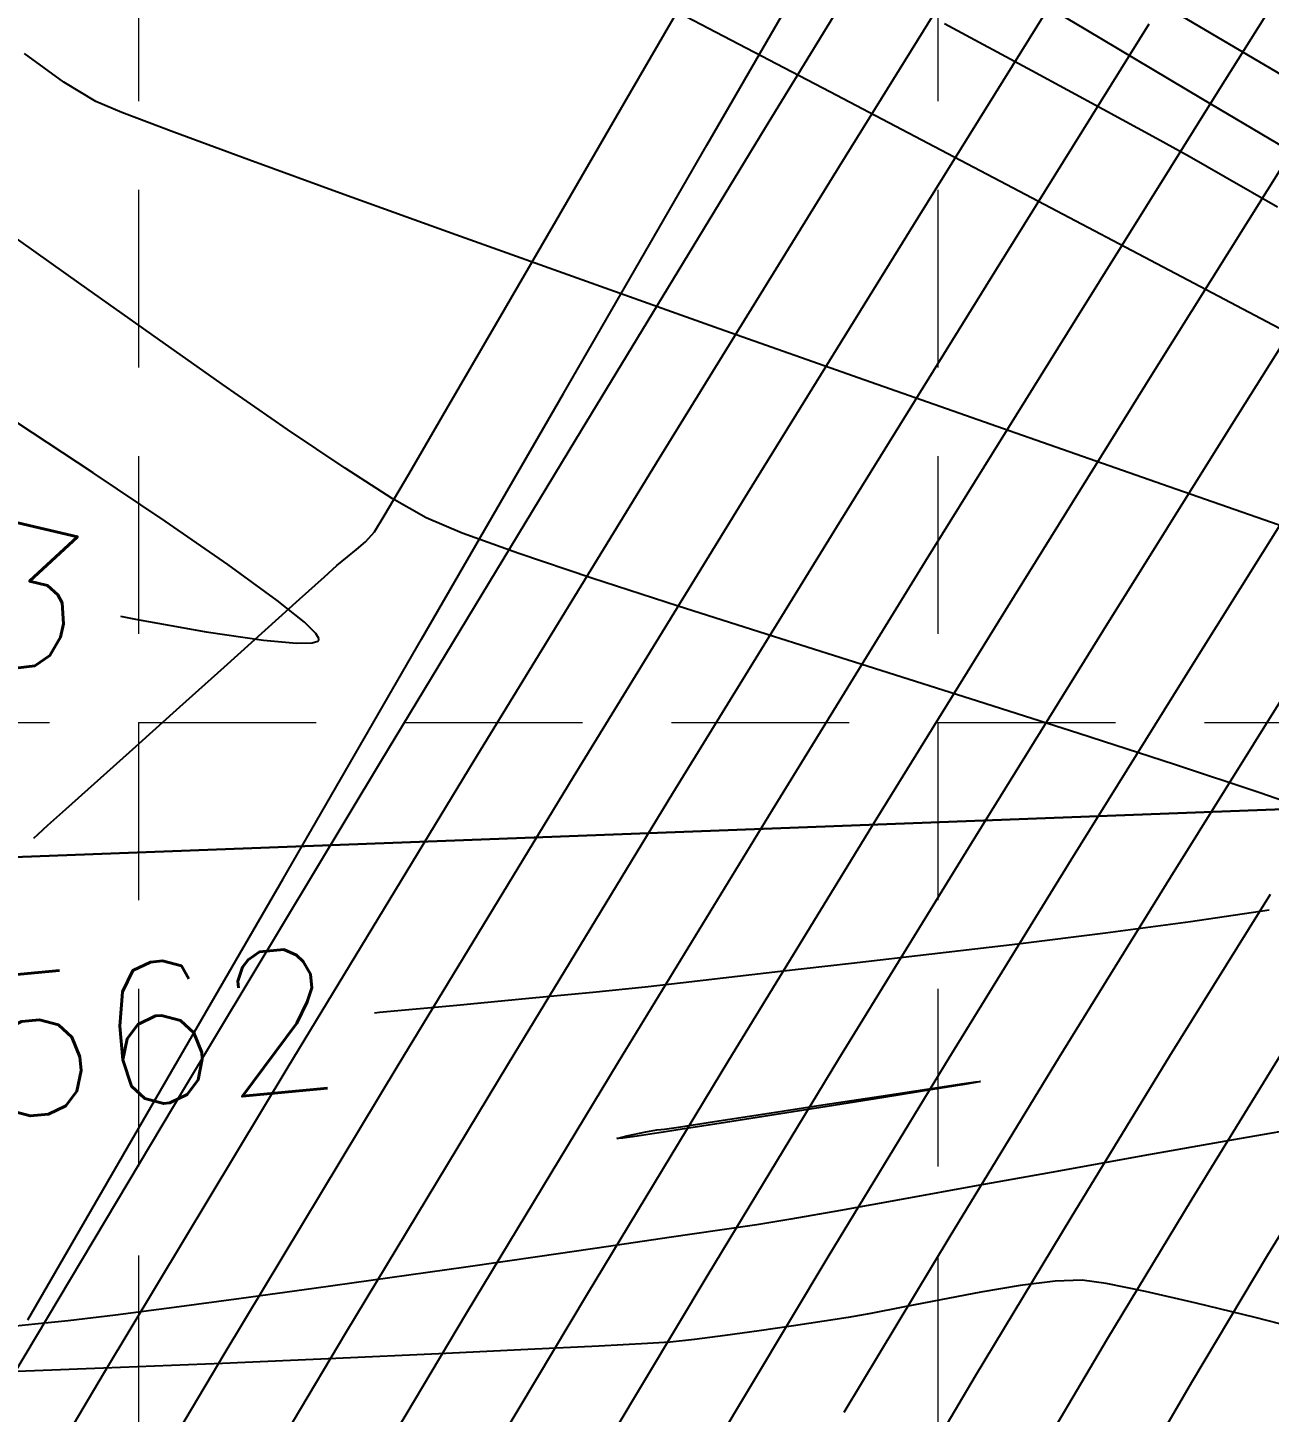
# Model space of a CAD drawing. Header units: inches. Extents: x 2547543 to 2548696, y 7125653 to 7126375.
# Drawn here: x 2547811.09 to 2547839.05, y 7125854.84 to 7125886.03 of the extents above; entities that cross this region are included whole.
import ezdxf

# ---------------------------------------------------------------- set-up
doc = ezdxf.new("R2010")
doc.units = ezdxf.units.IN
doc.header["$MEASUREMENT"] = 0
doc.linetypes.add('HIDDEN', pattern=[0.375, 0.25, -0.125])
for name, color, linetype in [('CONT-MJR', 6, 'Continuous'), ('CONT-MNR', 14, 'Continuous'), ('GRID', 254, 'HIDDEN'), ('V-AREA', 6, 'Continuous'), ('V-PROP-E', 3, 'Continuous'), ('V-TOPO-MINR-E', 14, 'Continuous')]:
    doc.layers.add(name, color=color, linetype=linetype)
doc.styles.add('L100', font='simplex', dxfattribs={"height": 4})

msp = doc.modelspace()

# ---------------------------------------------------------------- linework, layer by layer
at = {"layer": 'CONT-MJR', "color": 35, "extrusion": (0.8532339835092898, -0.5215283016144657, 0), "elevation": -1542456.884195219}
msp.add_lwpolyline([(7408810.459218822, 580), (7408818.288496888, 580)], dxfattribs=at)
at = {"layer": 'CONT-MJR', "color": 35, "extrusion": (0.8542999035149359, -0.5197804102256753, 0), "elevation": -1527285.832777365}
msp.add_lwpolyline([(7411944.527903954, 580), (7411952.755194071, 580)], dxfattribs=at)
at = {"layer": 'CONT-MJR', "color": 35, "extrusion": (0.8475270053225425, -0.5307522729569822, 0), "elevation": -1622715.899067758}
msp.add_lwpolyline([(7391644.250562874, 575), (7391649.893009693, 575)], dxfattribs=at)
at = {"layer": 'CONT-MJR', "color": 35, "extrusion": (0.8489891939335475, -0.5284102086296829, 0), "elevation": -1602301.216349944}
msp.add_lwpolyline([(7396090.50377728, 575.0000000000005), (7396096.431770608, 575.0000000000005)], dxfattribs=at)
at = {"layer": 'CONT-MJR', "color": 35, "extrusion": (0.8555634581114494, -0.5176979516517118, 0), "elevation": -1509227.175635519}
msp.add_lwpolyline([(7415634.25097223, 580), (7415642.725485837, 580)], dxfattribs=at)
at = {"layer": 'CONT-MJR', "color": 35, "extrusion": (0.850764475581254, -0.5255471502053398, 0), "elevation": -1577376.30324027}
msp.add_lwpolyline([(7401440.233305765, 575.0000000000009), (7401446.340139006, 575.0000000000009)], dxfattribs=at)
at = {"layer": 'CONT-MJR', "color": 35, "extrusion": (0.8570711278909654, -0.5151980995070815, 0), "elevation": -1487572.285709469}
msp.add_lwpolyline([(7419999.9672, 580.0000000000009), (7420008.538179614, 580.0000000000009)], dxfattribs=at)
at = {"layer": 'CONT-MJR', "color": 35}
for points, elevation in [([(2547826.872817156, 7125862.769454155), (2547830.098608483, 7125868.039603728)], 575), ([(2547835.388672926, 7125856.473457456), (2547837.307895189, 7125859.65006603)], 570), ([(2547820.614763337, 7125852.357143493), (2547823.691317408, 7125857.512633505)], 575), ([(2547833.576920695, 7125853.406456714), (2547835.388672926, 7125856.473457456)], 570)]:
    msp.add_lwpolyline(points, dxfattribs=dict(at, elevation=elevation))
at = {"layer": 'CONT-MJR', "color": 35, "extrusion": (0.8518555163978747, -0.5237768410139095, 0), "elevation": -1561970.991405241}
msp.add_lwpolyline([(7404701.028532503, 570), (7404704.825177481, 570)], dxfattribs=at)
at = {"layer": 'CONT-MJR', "color": 35, "extrusion": (0.8555188311141285, -0.5177716964156261, 0), "elevation": -1509856.186451532}
msp.add_lwpolyline([(7415496.284715384, 575), (7415502.429314965, 575)], dxfattribs=at)
at = {"layer": 'CONT-MJR', "color": 35, "extrusion": (0.8588902671306773, -0.5121596518940102, 0), "elevation": -1461285.897293249}
msp.add_lwpolyline([(7425212.984666605, 580), (7425221.501398508, 580)], dxfattribs=at)
at = {"layer": 'CONT-MNR', "color": 35}
for points, elevation in [([(2547837.887761971, 7125884.582867255), (2547840.890224644, 7125889.367899965)], 576), ([(2547823.157110254, 7125877.792630395), (2547826.38441471, 7125883.380435877)], 581), ([(2547819.95606634, 7125872.252605118), (2547823.157110254, 7125877.792630395)], 581), ([(2547819.115437962, 7125875.031174601), (2547819.669172826, 7125875.973419075)], 582), ([(2547818.692725996, 7125874.447717005), (2547818.896137482, 7125874.670334404)], 582), ([(2547818.286771594, 7125874.109332297), (2547818.494918494, 7125874.274332449)], 582), ([(2547817.773980769, 7125873.661656384), (2547818.052341913, 7125873.91186811)], 582), ([(2547817.21078158, 7125873.155411012), (2547817.773980769, 7125873.661656384)], 582), ([(2547815.512451692, 7125871.628825637), (2547816.433390003, 7125872.456633572)], 582), ([(2547832.339773111, 7125867.66327041), (2547835.310203125, 7125872.457520613)], 574), ([(2547836.825343984, 7125866.901384238), (2547839.317399205, 7125870.894254104)], 572), ([(2547813.522517496, 7125869.840124592), (2547814.518612305, 7125870.735488785)], 582), ([(2547811.949364111, 7125868.426057179), (2547812.594812921, 7125869.006234636)], 582), ([(2547821.911526451, 7125862.700271935), (2547825.618942984, 7125868.784694339)], 577), ([(2547829.354927575, 7125862.799878452), (2547832.339773111, 7125867.66327041)], 574), ([(2547831.838175185, 7125862.827068444), (2547834.581971548, 7125867.283996816)], 573), ([(2547826.411822326, 7125857.948113788), (2547829.354927575, 7125862.799878452)], 574), ([(2547815.535874237, 7125856.188924393), (2547819.432154582, 7125862.662058892)], 578), ([(2547832.430518623, 7125855.659786113), (2547834.581346931, 7125859.231773695)], 571), ([(2547829.474297075, 7125854.840617791), (2547831.856651375, 7125858.808212068)], 572), ([(2547826.519733646, 7125854.016733589), (2547829.133545259, 7125858.380129893)], 573), ([(2547837.301447029, 7125855.520280884), (2547839.014524747, 7125858.384431055)], 569)]:
    msp.add_lwpolyline(points, dxfattribs=dict(at, elevation=elevation))
at = {"layer": 'CONT-MNR', "color": 35, "extrusion": (0.8499383132289442, -0.526882210465999, 0), "elevation": -1589003.145606686}
msp.add_lwpolyline([(7398966.873712087, 579.0000000000009), (7398974.237932583, 579.0000000000009)], dxfattribs=at)
at = {"layer": 'CONT-MNR', "color": 35, "extrusion": (0.8660297226187814, -0.4999925194848787, 0), "elevation": -1356395.007964075}
msp.add_lwpolyline([(7445120.940526229, 581.0000000000009), (7445127.331941031, 581.0000000000009)], dxfattribs=at)
at = {"layer": 'CONT-MNR', "color": 35, "extrusion": (0.849423374631585, -0.5277119769623295, 0), "elevation": -1596225.827343192}
msp.add_lwpolyline([(7397411.532929649, 578.0000000000009), (7397418.466422567, 578.0000000000009)], dxfattribs=at)
at = {"layer": 'CONT-MNR', "color": 35, "extrusion": (0.8654812872322751, -0.500941255488869, 0), "elevation": -1364554.996378643}
msp.add_lwpolyline([(7443629.95626539, 582.0000000000009), (7443633.340405758, 582.0000000000009)], dxfattribs=at)
at = {"layer": 'CONT-MNR', "color": 35, "extrusion": (0.8488564464908166, -0.5286234323703252, 0), "elevation": -1604163.073869759}
msp.add_lwpolyline([(7395693.853725437, 577.0000000000009), (7395700.356667904, 577.0000000000009)], dxfattribs=at)
at = {"layer": 'CONT-MNR', "color": 35, "extrusion": (0.8652834771548494, -0.5012828584370437, 0), "elevation": -1367493.204839633}
msp.add_lwpolyline([(7443087.661362907, 582), (7443090.728902261, 582)], dxfattribs=at)
at = {"layer": 'CONT-MNR', "color": 35, "extrusion": (0.8482282455559039, -0.5296308558242745, 0), "elevation": -1612940.288631791}
msp.add_lwpolyline([(7393784.066169415, 576.0000000000005), (7393790.138756241, 576.0000000000005)], dxfattribs=at)
at = {"layer": 'CONT-MNR', "color": 35, "extrusion": (0.8512897435597354, -0.5246958857376338, 0), "elevation": -1569980.437694217}
msp.add_lwpolyline([(7403018.884861829, 579.0000000000009), (7403026.625664277, 579.0000000000009)], dxfattribs=at)
at = {"layer": 'CONT-MNR', "color": 35, "extrusion": (0.8650061210451694, -0.5017613083472955, 0), "elevation": -1371609.236558284}
msp.add_lwpolyline([(7442327.580107131, 582), (7442330.260221145, 582)], dxfattribs=at)
at = {"layer": 'CONT-MNR', "color": 35, "extrusion": (0.8507998209711943, -0.5254899281959493, 0), "elevation": -1576884.817740006}
msp.add_lwpolyline([(7401551.234429247, 578.0000000000005), (7401558.521756018, 578.0000000000005)], dxfattribs=at)
at = {"layer": 'CONT-MNR', "color": 35, "extrusion": (0.8467375552336994, -0.5320108199622052, 0), "elevation": -1633693.422791704}
msp.add_lwpolyline([(7389225.251390764, 574.0000000000009), (7389230.463938044, 574.0000000000009)], dxfattribs=at)
at = {"layer": 'CONT-MNR', "color": 35, "extrusion": (0.8502595822538894, -0.5263636032111659, 0), "elevation": -1584484.845653434}
msp.add_lwpolyline([(7399927.930521648, 577.0000000000009), (7399934.764543135, 577.0000000000009)], dxfattribs=at)
at = {"layer": 'CONT-MNR', "color": 35, "extrusion": (0.8645808180781985, -0.5024937900225566, 0), "elevation": -1377912.408709323}
msp.add_lwpolyline([(7441160.933271406, 582.0000000000009), (7441163.155136444, 582.0000000000009)], dxfattribs=at)
at = {"layer": 'CONT-MNR', "color": 35, "extrusion": (0.8496599056820079, -0.5273310579478905, 0), "elevation": -1592904.572939736}
msp.add_lwpolyline([(7398120.017944919, 576), (7398126.398848562, 576)], dxfattribs=at)
at = {"layer": 'CONT-MNR', "color": 35, "extrusion": (0.8638331447360605, -0.5037780245856387, 0), "elevation": -1388968.644289373}
msp.add_lwpolyline([(7439103.411054061, 582), (7439105.103848223, 582)], dxfattribs=at)
at = {"layer": 'CONT-MNR', "color": 35, "extrusion": (0.84823244395661, -0.5296241318325634, 0), "elevation": -1612877.441891385}
msp.add_lwpolyline([(7393791.274184485, 574), (7393796.74949898, 574)], dxfattribs=at)
at = {"layer": 'CONT-MNR', "color": 35, "extrusion": (0.8528920615763468, -0.5220872832200084, 0), "elevation": -1547309.432381931}
msp.add_lwpolyline([(7407782.564820166, 579.0000000000009), (7407790.541370976, 579.0000000000009)], dxfattribs=at)
at = {"layer": 'CONT-MNR', "color": 35, "extrusion": (0.8473698517431473, -0.5310031396863832, 0), "elevation": -1624899.707259979}
msp.add_lwpolyline([(7391158.439550536, 573), (7391163.46244665, 573)], dxfattribs=at)
at = {"layer": 'CONT-MNR', "color": 35, "extrusion": (0.8524400264677424, -0.5228250197491268, 0), "elevation": -1553716.05143128}
msp.add_lwpolyline([(7406441.899302113, 578), (7406449.40817291, 578)], dxfattribs=at)
at = {"layer": 'CONT-MNR', "color": 35, "extrusion": (0.854557424229631, -0.5193569184039225, 0), "elevation": -1523614.756430615}
msp.add_lwpolyline([(7412696.474213387, 582.0000000000009), (7412696.896467274, 582.0000000000009)], dxfattribs=at)
at = {"layer": 'CONT-MNR', "color": 35, "extrusion": (0.8519409055410928, -0.5236379412015736, 0), "elevation": -1560778.394726822}
msp.add_lwpolyline([(7404957.266843431, 577.0000000000005), (7404964.3081904, 577.0000000000005)], dxfattribs=at)
at = {"layer": 'CONT-MNR', "color": 35, "extrusion": (0.659156756623531, -0.7520055652703291, 0), "elevation": -3679285.336138749}
msp.add_lwpolyline([(6613041.862253415, 582.0000000000009), (6613042.125293359, 582.0000000000009)], dxfattribs=at)
at = {"layer": 'CONT-MNR', "color": 35, "extrusion": (0.6442306470899386, -0.7648312711638293, 0), "elevation": -3808708.729639599}
msp.add_lwpolyline([(6539357.280990921, 582), (6539357.587502552, 582)], dxfattribs=at)
at = {"layer": 'CONT-MNR', "color": 35, "extrusion": (0.8513860588771627, -0.5245395873998571, 0), "elevation": -1568614.958360159}
msp.add_lwpolyline([(7403301.598087189, 576.0000000000005), (7403308.172082153, 576.0000000000005)], dxfattribs=at)
at = {"layer": 'CONT-MNR', "color": 35, "extrusion": (-0.6685021328136714, 0.7437102247673971, 0), "elevation": 3596363.486647819}
msp.add_lwpolyline([(-6658498.067760285, 582), (-6658499.113048561, 582)], dxfattribs=at)
at = {"layer": 'CONT-MNR', "color": 35, "extrusion": (0.8657532562653836, -0.5004710773520136, 0), "elevation": -1360509.539991743}
msp.add_lwpolyline([(7444351.076847216, 581), (7444357.304735506, 581)], dxfattribs=at)
at = {"layer": 'CONT-MNR', "color": 35, "extrusion": (0.6685021327887215, -0.7437102247898241, 0), "elevation": -3596363.486871199}
msp.add_lwpolyline([(6658495.493010923, 582), (6658496.829337029, 582)], dxfattribs=at)
at = {"layer": 'CONT-MNR', "color": 35, "extrusion": (0.8492593425888199, -0.5279759170886541, 0), "elevation": -1598513.992210038}
msp.add_lwpolyline([(7396904.664988929, 573.0000000000005), (7396909.838162242, 573.0000000000005)], dxfattribs=at)
at = {"layer": 'CONT-MNR', "color": 35, "extrusion": (0.6685021330180123, -0.7437102245837205, 0), "elevation": -3596363.484818341}
msp.add_lwpolyline([(6658492.907360348, 582.0000000000009), (6658494.15476094, 582.0000000000009)], dxfattribs=at)
at = {"layer": 'CONT-MNR', "color": 35, "extrusion": (0.8548022439846271, -0.518953874326848, 0), "elevation": -1520114.366327067}
msp.add_lwpolyline([(7413402.838486043, 579), (7413410.909998024, 579)], dxfattribs=at)
at = {"layer": 'CONT-MNR', "color": 35, "extrusion": (0.8544013635834404, -0.5196136159751377, 0), "elevation": -1525834.86777738}
msp.add_lwpolyline([(7412228.443165009, 578.0000000000009), (7412236.041336505, 578.0000000000009)], dxfattribs=at)
at = {"layer": 'CONT-MNR', "color": 35, "extrusion": (0.6685021311655855, -0.7437102262488194, 0), "elevation": -3596363.50140325}
msp.add_lwpolyline([(6658491.487394013, 582), (6658492.030525809, 582)], dxfattribs=at)
at = {"layer": 'CONT-MNR', "color": 35, "extrusion": (0.853464771219294, -0.5211505389881108, 0), "elevation": -1539168.844116871}
msp.add_lwpolyline([(7409472.864842094, 576.0000000000009), (7409479.516749579, 576.0000000000009)], dxfattribs=at)
at = {"layer": 'CONT-MNR', "color": 35, "extrusion": (0.6685021307508572, -0.7437102266216082, 0), "elevation": -3596363.505116342}
msp.add_lwpolyline([(6658491.057433735, 582), (6658491.186021334, 582)], dxfattribs=at)
at = {"layer": 'CONT-MNR', "color": 35, "extrusion": (0.6685021352585151, -0.7437102225697896, 0), "elevation": -3596363.464758955}
msp.add_lwpolyline([(6658491.207819039, 582), (6658491.507186214, 582)], dxfattribs=at)
at = {"layer": 'CONT-MNR', "color": 35, "extrusion": (0.8656320205225041, -0.5006807416369509, 0), "elevation": -1362312.466238888}
msp.add_lwpolyline([(7444015.41175651, 581), (7444021.353280427, 581)], dxfattribs=at)
at = {"layer": 'CONT-MNR', "color": 35, "extrusion": (0.850735466092105, -0.5255941083507775, 0), "elevation": -1577778.511123723}
msp.add_lwpolyline([(7401350.962573793, 572), (7401355.724099372, 572)], dxfattribs=at)
at = {"layer": 'CONT-MNR', "color": 35, "extrusion": (0.8497569465428106, -0.5271746691583721, 0), "elevation": -1591532.374016146}
msp.add_lwpolyline([(7398406.500509338, 571.0000000000009), (7398410.790033178, 571.0000000000009)], dxfattribs=at)
at = {"layer": 'CONT-MNR', "color": 35, "extrusion": (0.8543864206143305, -0.5196381859234678, 0), "elevation": -1526037.508051594}
msp.add_lwpolyline([(7412185.944202231, 573), (7412191.14903513, 573)], dxfattribs=at)
at = {"layer": 'CONT-MNR', "color": 35, "extrusion": (0.8536834244908366, -0.5207922913692158, 0), "elevation": -1536050.512289279}
msp.add_lwpolyline([(7410118.740481623, 572), (7410123.475695369, 572)], dxfattribs=at)
at = {"layer": 'CONT-MNR', "color": 35, "extrusion": (0.8528537122722134, -0.5221499262314463, 0), "elevation": -1547836.691249055}
msp.add_lwpolyline([(7407667.137647647, 571.0000000000009), (7407671.403453549, 571.0000000000009)], dxfattribs=at)
at = {"layer": 'CONT-MNR', "color": 35, "extrusion": (0.8571029232415212, -0.5151452018322982, 0), "elevation": -1487112.579744417}
msp.add_lwpolyline([(7420085.336704101, 579.0000000000009), (7420093.362455273, 579.0000000000009)], dxfattribs=at)
at = {"layer": 'CONT-MNR', "color": 35, "extrusion": (0.8563971896663208, -0.5163175897949127, 0), "elevation": -1497260.729812347}
msp.add_lwpolyline([(7418046.97410435, 577), (7418054.059046951, 577)], dxfattribs=at)
at = {"layer": 'CONT-MNR', "color": 35, "extrusion": (0.855983671602985, -0.5170028568093923, 0), "elevation": -1503195.314400257}
msp.add_lwpolyline([(7416848.022691393, 576), (7416854.637398286, 576)], dxfattribs=at)
at = {"layer": 'CONT-MNR', "color": 35, "extrusion": (0.8654812872443245, -0.500941255468051, 0), "elevation": -1364552.892110805}
msp.add_lwpolyline([(7443599.508778698, 581), (7443605.048010697, 581)], dxfattribs=at)
at = {"layer": 'CONT-MNR', "color": 35, "extrusion": (0.8530022209252635, -0.5219072820880813, 0), "elevation": -1545725.044013334}
msp.add_lwpolyline([(7408108.763187186, 569), (7408112.219316484, 569)], dxfattribs=at)
at = {"layer": 'CONT-MNR', "color": 35, "extrusion": (0.8583202129888187, -0.5131144238616073, 0), "elevation": -1469529.587112186}
msp.add_lwpolyline([(7423588.848174811, 574.0000000000009), (7423594.393154694, 574.0000000000009)], dxfattribs=at)
at = {"layer": 'CONT-MNR', "color": 35, "extrusion": (0.8590723056058805, -0.5118542504864022, 0), "elevation": -1458637.795124877}
msp.add_lwpolyline([(7425732.997495959, 576), (7425739.459984398, 576)], dxfattribs=at)
at = {"layer": 'CONT-MNR', "color": 35, "extrusion": (0.8593842354617192, -0.511330358809133, 0), "elevation": -1454111.987011894}
msp.add_lwpolyline([(7426618.754684794, 577.0000000000009), (7426625.676058089, 577.0000000000009)], dxfattribs=at)
at = {"layer": 'CONT-MNR', "color": 35, "extrusion": (0.8596631867790357, -0.5108612387888839, 0), "elevation": -1450060.497210567}
msp.add_lwpolyline([(7427409.060428344, 578.0000000000005), (7427416.440762137, 578.0000000000005)], dxfattribs=at)
at = {"layer": 'CONT-MNR', "color": 35, "extrusion": (0.8599144563839861, -0.5104381722616693, 0), "elevation": -1446407.705865177}
msp.add_lwpolyline([(7428119.446650546, 579), (7428127.286013555, 579)], dxfattribs=at)
at = {"layer": 'CONT-MNR', "color": 35, "extrusion": (0.8614775384883674, -0.5077956780832461, 0), "elevation": -1423578.295960409}
msp.add_lwpolyline([(7432538.889208112, 571.0000000000009), (7432542.890113631, 571.0000000000009)], dxfattribs=at)
at = {"layer": 'CONT-MNR', "color": 35, "extrusion": (0.8648733078239105, -0.501990200515635, 0), "elevation": -1373553.166771608}
msp.add_lwpolyline([(7441948.438241012, 569), (7441951.592735209, 569)], dxfattribs=at)
at = {"layer": 'GRID', "color": 252, "linetype": 'HIDDEN', "lineweight": 0, "ltscale": 16}
for p, q in [((2547813.583313598, 7126356.376313465), (2547813.583313598, 7125726.296813901)), ((2547831.583313598, 7126356.376313465), (2547831.583313598, 7125726.296813901)), ((2547561.583313602, 7125870.376313471), (2548677.583313586, 7125870.376313471))]:
    msp.add_line(p, q, dxfattribs=at)
at = {"layer": 'V-AREA', "color": 7}
msp.add_line((2547796.94419865, 7125866.819931372), (2547859.099729456, 7125869.171524476), dxfattribs=at)
at = {"layer": 'V-PROP-E', "color": 7}
msp.add_line((2547859.099729456, 7125869.171524476), (2547796.94419865, 7125866.819931374), dxfattribs=at)
at = {"layer": 'V-TOPO-MINR-E', "color": 35, "extrusion": (-0.511319734782788, -0.8593905566281604, 0), "elevation": -7426677.399149135}
msp.add_lwpolyline([(-1454024.067160668, 563), (-1454020.87043436, 563)], dxfattribs=at)
at = {"layer": 'V-TOPO-MINR-E', "color": 35}
for points, elevation in [([(2547825.049178823, 7125886.742134337), (2547829.153402728, 7125884.592530197)], 561), ([(2547836.24745739, 7125886.783451467), (2547840.683790138, 7125884.164724059)], 564), ([(2547811.904991923, 7125884.801593999), (2547811.015641625, 7125885.445657191)], 561), ([(2547833.695809703, 7125885.062826385), (2547835.307197704, 7125884.192641723)], 562), ([(2547812.621198982, 7125884.367772089), (2547811.904991923, 7125884.801593999)], 561), ([(2547813.209435005, 7125884.122334621), (2547812.621198982, 7125884.367772089)], 561), ([(2547814.380272367, 7125883.675707201), (2547813.209435005, 7125884.122334621)], 561), ([(2547816.06764216, 7125883.051447364), (2547814.380272367, 7125883.675707201)], 561), ([(2547838.055131108, 7125882.673675955), (2547839.22953698, 7125881.996939298)], 562), ([(2547815.470123373, 7125877.999412601), (2547813.883276605, 7125879.116490325)], 562), ([(2547816.941197278, 7125876.979121075), (2547815.470123373, 7125877.999412601)], 562), ([(2547812.566556344, 7125876.00248075), (2547810.844653395, 7125877.134233373)], 563), ([(2547836.792350832, 7125875.686753713), (2547833.339183342, 7125876.894829504)], 561), ([(2547814.182985648, 7125874.91778276), (2547812.566556344, 7125876.00248075)], 563), ([(2547840.233499518, 7125874.489505778), (2547836.792350832, 7125875.686753713)], 561), ([(2547820.061028658, 7125874.989341403), (2547819.296525235, 7125875.425047707)], 562), ([(2547820.872888757, 7125874.647493453), (2547820.061028658, 7125874.989341403)], 562), ([(2547815.596552504, 7125873.939597536), (2547814.182985648, 7125874.91778276)], 563), ([(2547822.144442619, 7125874.188179919), (2547820.872888757, 7125874.647493453)], 562), ([(2547823.792291847, 7125873.632245258), (2547822.144442619, 7125874.188179919)], 562), ([(2547816.70986811, 7125873.127383208), (2547815.596552504, 7125873.939597536)], 563), ([(2547815.104899876, 7125872.424322557), (2547816.397800972, 7125872.236063618)], 563), ([(2547816.397800972, 7125872.236063618), (2547817.143878609, 7125872.16936099)], 563), ([(2547817.143878609, 7125872.16936099), (2547817.497103144, 7125872.176552841)], 563), ([(2547817.497103144, 7125872.176552841), (2547817.620692099, 7125872.211549652)], 563), ([(2547817.620692099, 7125872.211549652), (2547817.646190369, 7125872.238699767)], 563), ([(2547817.646190369, 7125872.238699767), (2547817.646337999, 7125872.273434432)], 563), ([(2547830.159627764, 7125871.593159078), (2547827.883282816, 7125872.313890383)], 562), ([(2547836.911279712, 7125869.434883172), (2547834.757024609, 7125870.132811016)], 562), ([(2547833.383751558, 7125865.395554484), (2547835.355197042, 7125865.641405464)], 562), ([(2547831.447667324, 7125865.16542868), (2547833.383751558, 7125865.395554484)], 562), ([(2547826.748773199, 7125864.63105519), (2547828.040459037, 7125864.777013748)], 562), ([(2547825.85132504, 7125864.525482953), (2547826.748773199, 7125864.63105519)], 562), ([(2547832.113851058, 7125862.236841548), (2547832.431675967, 7125862.281529516)], 561), ([(2547832.431675967, 7125862.281529516), (2547832.532801991, 7125862.293751392)], 561), ([(2547832.533788072, 7125862.290182677), (2547832.436905592, 7125862.271599174)], 561), ([(2547832.532801991, 7125862.293751392), (2547832.546156322, 7125862.293967986)], 561), ([(2547832.546156322, 7125862.293967986), (2547832.533788072, 7125862.290182677)], 561), ([(2547828.994888844, 7125861.766719428), (2547830.298644694, 7125861.965378863)], 561), ([(2547830.366210235, 7125861.933851309), (2547829.089957785, 7125861.731277536)], 561), ([(2547830.298644694, 7125861.965378863), (2547831.435705325, 7125862.136787693)], 561), ([(2547825.430836297, 7125861.219003384), (2547825.742411501, 7125861.266951365)], 561), ([(2547827.802141071, 7125861.528167461), (2547826.660702663, 7125861.348959769)], 561), ([(2547824.352992565, 7125861.008971236), (2547824.57982868, 7125861.070388583)], 561), ([(2547824.492075967, 7125861.015946634), (2547824.352992565, 7125861.008971236)], 561), ([(2547824.811589028, 7125861.06067817), (2547824.492075967, 7125861.015946634)], 561), ([(2547825.105855753, 7125861.106276048), (2547824.811589028, 7125861.06067817)], 561), ([(2547825.010086297, 7125861.156401415), (2547825.253972733, 7125861.20172939)], 561), ([(2547825.303478751, 7125861.13751262), (2547825.105855753, 7125861.106276048)], 561), ([(2547825.407943154, 7125861.153824499), (2547825.303478751, 7125861.13751262)], 561), ([(2547825.448731038, 7125861.160006268), (2547825.407943154, 7125861.153824499)], 561), ([(2547838.19070224, 7125860.968126527), (2547836.197890469, 7125860.615482781)], 562), ([(2547834.263092746, 7125860.267958869), (2547832.444815244, 7125859.938687776)], 562), ([(2547832.444815244, 7125859.938687776), (2547830.801564141, 7125859.640802491)], 562), ([(2547825.535504875, 7125858.776165834), (2547824.164314991, 7125858.576042851)], 562), ([(2547824.164314991, 7125858.576042851), (2547822.617584709, 7125858.351938901)], 562), ([(2547822.617584709, 7125858.351938901), (2547820.956372146, 7125858.113273377)], 562), ([(2547834.222970369, 7125857.792884393), (2547833.43761286, 7125857.695636701)], 563), ([(2547833.43761286, 7125857.695636701), (2547832.553411725, 7125857.548796742)], 563), ([(2547836.256246355, 7125857.562057215), (2547835.375087072, 7125857.740182004)], 563), ([(2547837.398759357, 7125857.301073848), (2547836.256246355, 7125857.562057215)], 563), ([(2547814.387861409, 7125857.201383305), (2547813.070109185, 7125857.031200741)], 562), ([(2547830.795910574, 7125857.207952459), (2547830.076326563, 7125857.064754354)], 563), ([(2547831.647224962, 7125857.377767624), (2547830.795910574, 7125857.207952459)], 563), ([(2547812.004223379, 7125856.902972938), (2547811.251262106, 7125856.826119286)], 562), ([(2547813.070109185, 7125857.031200741), (2547812.004223379, 7125856.902972938)], 562), ([(2547826.793670114, 7125856.56770932), (2547826.099622393, 7125856.478268665)], 563), ([(2547827.561488846, 7125856.675441674), (2547826.793670114, 7125856.56770932)], 563), ([(2547828.328854571, 7125856.787984475), (2547827.561488846, 7125856.675441674)], 563), ([(2547822.353702095, 7125856.254578931), (2547820.347942421, 7125856.159756032)], 563), ([(2547823.951007915, 7125856.333265391), (2547822.353702095, 7125856.254578931)], 563), ([(2547825.048187808, 7125856.390408404), (2547823.951007915, 7125856.333265391)], 563), ([(2547820.347942421, 7125856.159756032), (2547818.025400966, 7125856.054203703)], 563)]:
    msp.add_lwpolyline(points, dxfattribs=dict(at, elevation=elevation))
at = {"layer": 'V-TOPO-MINR-E', "color": 35, "extrusion": (0.47383566807923, 0.8806132861000394, 0), "elevation": 7482403.542955494}
msp.add_lwpolyline([(1132844.539383525, 562), (1132842.306096754, 562)], dxfattribs=at)
at = {"layer": 'V-TOPO-MINR-E', "color": 35, "extrusion": (-0.5114184357298046, -0.8593318239165124, 0), "elevation": -7426510.350260801}
msp.add_lwpolyline([(-1454873.843383148, 563), (-1454870.79020553, 563)], dxfattribs=at)
at = {"layer": 'V-TOPO-MINR-E', "color": 35, "extrusion": (0.4649034256364857, 0.885361397866126, 0), "elevation": 7493477.64522866}
msp.add_lwpolyline([(1057098.576976834, 561), (1057093.91563941, 561)], dxfattribs=at)
at = {"layer": 'V-TOPO-MINR-E', "color": 35, "extrusion": (-0.5114862717916465, -0.859291448676572, 0), "elevation": -7426395.476231908}
msp.add_lwpolyline([(-1455457.051694155, 563), (-1455454.211787673, 563)], dxfattribs=at)
at = {"layer": 'V-TOPO-MINR-E', "color": 35, "extrusion": (-0.4773858237804096, -0.8786937892425892, 0), "elevation": -7477770.639919613}
msp.add_lwpolyline([(-1163029.035020461, 562), (-1163027.668505947, 562)], dxfattribs=at)
at = {"layer": 'V-TOPO-MINR-E', "color": 35, "extrusion": (0.4824798108814882, 0.8759070910158014, 0), "elevation": 7470891.599200731}
msp.add_lwpolyline([(1206426.878822795, 562), (1206426.039987882, 562)], dxfattribs=at)
at = {"layer": 'V-TOPO-MINR-E', "color": 35, "extrusion": (-0.3421082554119818, -0.9396605459308007, 0), "elevation": -7567540.068373748}
msp.add_lwpolyline([(-43738.90683620889, 561.0000000000009), (-43741.18194856821, 561.0000000000009)], dxfattribs=at)
at = {"layer": 'V-TOPO-MINR-E', "color": 35, "extrusion": (-0.4942311984093438, -0.8693305024666187, 0), "elevation": -7453968.220565272}
msp.add_lwpolyline([(-1306921.131427567, 562.0000000000005), (-1306920.196864548, 562.0000000000005)], dxfattribs=at)
at = {"layer": 'V-TOPO-MINR-E', "color": 35, "extrusion": (0.3390001295705143, 0.9407863265115913, 0), "elevation": 7567643.308654017}
msp.add_lwpolyline([(18719.80276225228, 561), (18722.48374078423, 561)], dxfattribs=at)
at = {"layer": 'V-TOPO-MINR-E', "color": 35, "extrusion": (-0.4659417933340022, -0.8848153735241573, 0), "elevation": -7492232.327743348}
msp.add_lwpolyline([(-1065884.380756667, 561), (-1065879.773234653, 561)], dxfattribs=at)
at = {"layer": 'V-TOPO-MINR-E', "color": 35, "extrusion": (-0.5789260737596341, -0.8153800347820975, 0), "elevation": -7285295.448720991}
msp.add_lwpolyline([(-2047922.660040274, 562.0000000000005), (-2047924.6698596, 562.0000000000005)], dxfattribs=at)
at = {"layer": 'V-TOPO-MINR-E', "color": 35, "extrusion": (-0.3367269099336701, -0.941602351381156, 0), "elevation": -7567666.448955453}
msp.add_lwpolyline([(-439.0075149890035, 561.0000000000005), (-442.0242381948046, 561.0000000000005)], dxfattribs=at)
at = {"layer": 'V-TOPO-MINR-E', "color": 35, "extrusion": (0.5784192250977307, 0.8157396643766569, 0), "elevation": 7286566.770932542}
msp.add_lwpolyline([(2043392.634662192, 562), (2043394.648471731, 562)], dxfattribs=at)
at = {"layer": 'V-TOPO-MINR-E', "color": 35, "extrusion": (-0.3348874714423932, -0.9422581288961749, 0), "elevation": -7567652.876322243}
msp.add_lwpolyline([(14342.69882934261, 561.0000000000009), (14339.41649047844, 561.0000000000009)], dxfattribs=at)
at = {"layer": 'V-TOPO-MINR-E', "color": 35, "extrusion": (-0.4671442504030642, -0.884181117936455, 0), "elevation": -7490776.363400295}
msp.add_lwpolyline([(-1076064.318429317, 561), (-1076059.846790975, 561)], dxfattribs=at)
at = {"layer": 'V-TOPO-MINR-E', "color": 35, "extrusion": (-0.3332714571078702, -0.9428309158471613, 0), "elevation": -7567617.162564343}
msp.add_lwpolyline([(27321.06152932299, 561.0000000000005), (27317.58370702155, 561.0000000000005)], dxfattribs=at)
at = {"layer": 'V-TOPO-MINR-E', "color": 35, "extrusion": (0.3317482440155783, 0.9433679571580648, 0), "elevation": 7567563.165553584}
msp.add_lwpolyline([(-39547.18543373048, 561), (-39543.58226132719, 561)], dxfattribs=at)
at = {"layer": 'V-TOPO-MINR-E', "color": 35, "extrusion": (-0.5594971131900482, -0.8288322992813457, 0), "elevation": -7331653.22453751}
msp.add_lwpolyline([(-1875193.062292403, 562.0000000000005), (-1875194.625245158, 562.0000000000005)], dxfattribs=at)
at = {"layer": 'V-TOPO-MINR-E', "color": 35, "extrusion": (-0.5397681721863403, -0.8418137087827788, 0), "elevation": -7373891.384629988}
msp.add_lwpolyline([(-1701531.542089324, 562.0000000000005), (-1701532.801159139, 562.0000000000005)], dxfattribs=at)
at = {"layer": 'V-TOPO-MINR-E', "color": 35, "extrusion": (-0.3095153770049369, -0.9508944375678574, 0), "elevation": -7564544.241326839}
msp.add_lwpolyline([(217146.0491885659, 562), (217144.0082194312, 562)], dxfattribs=at)
at = {"layer": 'V-TOPO-MINR-E', "color": 35, "extrusion": (-0.6271061442045401, -0.7789338122722074, 0), "elevation": -7148335.033945965}
msp.add_lwpolyline([(-2484097.456343922, 563), (-2484098.238215632, 563)], dxfattribs=at)
at = {"layer": 'V-TOPO-MINR-E', "color": 35, "extrusion": (-0.1946135503547248, -0.980879995727474, 0), "elevation": -7485465.023875038}
msp.add_lwpolyline([(1112307.579338638, 563.0000000000009), (1112307.925688379, 563.0000000000009)], dxfattribs=at)
at = {"layer": 'V-TOPO-MINR-E', "color": 35, "extrusion": (-0.3041990729627831, -0.9526084841153701, 0), "elevation": -7563213.303098165}
msp.add_lwpolyline([(259398.7057442986, 562), (259396.4485265571, 562)], dxfattribs=at)
at = {"layer": 'V-TOPO-MINR-E', "color": 35, "extrusion": (-0.1748217264491572, -0.9846001035757289, 0), "elevation": -7461548.162367259}
msp.add_lwpolyline([(1262820.084524879, 563), (1262821.696499713, 563)], dxfattribs=at)
at = {"layer": 'V-TOPO-MINR-E', "color": 35, "extrusion": (-0.7001728594356816, -0.7139733656864669, 0), "elevation": -6871595.80762964}
msp.add_lwpolyline([(-3170268.550113796, 563.0000000000009), (-3170268.913944121, 563.0000000000009)], dxfattribs=at)
at = {"layer": 'V-TOPO-MINR-E', "color": 35, "extrusion": (0.8493160400644695, 0.5278847071939179, 0), "elevation": 5925541.39275736}
msp.add_lwpolyline([(4707163.6490579, 563), (4707163.777264714, 563)], dxfattribs=at)
at = {"layer": 'V-TOPO-MINR-E', "color": 35, "extrusion": (-0.3017459089265919, -0.9533883817448505, 0), "elevation": -7562520.514031}
msp.add_lwpolyline([(278871.5045023146, 562.0000000000005), (278869.0720762708, 562.0000000000005)], dxfattribs=at)
at = {"layer": 'V-TOPO-MINR-E', "color": 35, "extrusion": (-0.3037518913878263, -0.9527511681852289, 0), "elevation": -7563090.719761799}
msp.add_lwpolyline([(262956.0104727568, 562), (262953.6191347144, 562)], dxfattribs=at)
at = {"layer": 'V-TOPO-MINR-E', "color": 35, "extrusion": (-0.3161037328721593, -0.948724633423359, 0), "elevation": -7565868.625837245}
msp.add_lwpolyline([(164683.7633277527, 562.0000000000005), (164681.7113501537, 562.0000000000005)], dxfattribs=at)
at = {"layer": 'V-TOPO-MINR-E', "color": 35, "extrusion": (-0.3298164629808796, -0.944045073472015, 0), "elevation": -7567460.522267435}
msp.add_lwpolyline([(55047.63720496092, 562.0000000000009), (55045.88318924792, 562.0000000000009)], dxfattribs=at)
at = {"layer": 'V-TOPO-MINR-E', "color": 35, "extrusion": (-0.1320617014537103, 0.9912414978243955, 0), "elevation": 6726982.259650909}
msp.add_lwpolyline([(-3466574.074630006, 562), (-3466576.008656812, 562)], dxfattribs=at)
at = {"layer": 'V-TOPO-MINR-E', "color": 35, "extrusion": (0.1444388231012812, -0.9895137322852658, 0), "elevation": -6683135.542260649}
msp.add_lwpolyline([(3550371.65226762, 562), (3550373.444067578, 562)], dxfattribs=at)
at = {"layer": 'V-TOPO-MINR-E', "color": 35, "extrusion": (0.1142307235979468, -0.9934542474549543, 0), "elevation": -6788180.385513781}
msp.add_lwpolyline([(3345144.884656362, 562), (3345146.707592729, 562)], dxfattribs=at)
at = {"layer": 'V-TOPO-MINR-E', "color": 35, "extrusion": (0.112167671398277, -0.9936892942429681, 0), "elevation": -6795111.602720091}
msp.add_lwpolyline([(3331041.106112819, 562), (3331042.712454379, 562)], dxfattribs=at)
at = {"layer": 'V-TOPO-MINR-E', "color": 35, "extrusion": (0.1017510446150406, -0.9948098938589967, 0), "elevation": -6829636.581030342}
msp.add_lwpolyline([(3259664.472792628, 562.0000000000009), (3259665.661753958, 562.0000000000009)], dxfattribs=at)
at = {"layer": 'V-TOPO-MINR-E', "color": 35, "extrusion": (0.1125314866726605, -0.9936481593135676, 0), "elevation": -6793891.538431346}
msp.add_lwpolyline([(3333525.734023468, 562.0000000000009), (3333526.59630122, 562.0000000000009)], dxfattribs=at)
at = {"layer": 'V-TOPO-MINR-E', "color": 35, "extrusion": (0.09391983072152879, -0.9955797634530542, 0), "elevation": -6855075.116546861}
msp.add_lwpolyline([(3205818.720377856, 562), (3205820.351914034, 562)], dxfattribs=at)
at = {"layer": 'V-TOPO-MINR-E', "color": 35, "extrusion": (0.09665938699252581, -0.9953175186372585, 0), "elevation": -6846226.492851188}
msp.add_lwpolyline([(3224673.90457218, 562.0000000000009), (3224675.349971966, 562.0000000000009)], dxfattribs=at)
at = {"layer": 'V-TOPO-MINR-E', "color": 35, "extrusion": (0.09183424687380329, -0.9957743073112107, 0), "elevation": -6861775.102343165}
msp.add_lwpolyline([(3191450.9342258, 562.0000000000009), (3191451.049014747, 562.0000000000009)], dxfattribs=at)
at = {"layer": 'V-TOPO-MINR-E', "color": 35, "extrusion": (0.09245102652648246, -0.9957172327996537, 0), "elevation": -6859796.954220928}
msp.add_lwpolyline([(3195700.721321558, 562.0000000000009), (3195702.468673577, 562.0000000000009)], dxfattribs=at)
at = {"layer": 'V-TOPO-MINR-E', "color": 35, "extrusion": (0.1459602547931558, -0.9892904548315006, 0), "elevation": -6677665.268843706}
msp.add_lwpolyline([(3560637.97296935, 561.0000000000009), (3560638.658456337, 561.0000000000009)], dxfattribs=at)
at = {"layer": 'V-TOPO-MINR-E', "color": 35, "extrusion": (0.1616788357597402, -0.9868434293581607, 0), "elevation": -6620179.776937275}
msp.add_lwpolyline([(3666412.504138238, 561.0000000000009), (3666411.838162106, 561.0000000000009)], dxfattribs=at)
at = {"layer": 'V-TOPO-MINR-E', "color": 35, "extrusion": (-0.1686253777480127, 0.9856802128374802, 0), "elevation": 6594192.233408602}
msp.add_lwpolyline([(-3712949.236012063, 561.0000000000009), (-3712948.924820295, 561.0000000000009)], dxfattribs=at)
at = {"layer": 'V-TOPO-MINR-E', "color": 35, "extrusion": (0.158442372533251, -0.9873682264413994, 0), "elevation": -6632165.371458439}
msp.add_lwpolyline([(3644686.342006955, 561), (3644685.221102322, 561)], dxfattribs=at)
at = {"layer": 'V-TOPO-MINR-E', "color": 35, "extrusion": (0.1520108157472559, -0.9883788301536279, 0), "elevation": -6655753.353620378}
msp.add_lwpolyline([(3601425.828818273, 561.0000000000009), (3601426.981673633, 561.0000000000009)], dxfattribs=at)
at = {"layer": 'V-TOPO-MINR-E', "color": 35, "extrusion": (0.1514930667586655, -0.9884583201754411, 0), "elevation": -6657638.923721531}
msp.add_lwpolyline([(3597940.100933278, 561.0000000000009), (3597941.420720759, 561.0000000000009)], dxfattribs=at)
at = {"layer": 'V-TOPO-MINR-E', "color": 35, "extrusion": (0.1557908903191992, -0.987790057903779, 0), "elevation": -6641926.80984728}
msp.add_lwpolyline([(3626864.58770557, 561), (3626863.283970324, 561)], dxfattribs=at)
at = {"layer": 'V-TOPO-MINR-E', "color": 35, "extrusion": (0.09452658441681983, -0.9955223376893609, 0), "elevation": -6853116.783124942}
msp.add_lwpolyline([(3210000.362118435, 561.0000000000009), (3210000.450991219, 561.0000000000009)], dxfattribs=at)
at = {"layer": 'V-TOPO-MINR-E', "color": 35, "extrusion": (0.1523005103901941, -0.988334232198241, 0), "elevation": -6654697.46306902}
msp.add_lwpolyline([(3603375.706827593, 561.0000000000009), (3603376.52483487, 561.0000000000009)], dxfattribs=at)
at = {"layer": 'V-TOPO-MINR-E', "color": 35, "extrusion": (0.1544540836090409, -0.9879999676399244, 0), "elevation": -6646828.55010533}
msp.add_lwpolyline([(3617871.042905034, 561.0000000000009), (3617870.195620053, 561.0000000000009)], dxfattribs=at)
at = {"layer": 'V-TOPO-MINR-E', "color": 35, "extrusion": (0.1704482933343238, -0.9853666217705045, 0), "elevation": -6587310.878071926}
msp.add_lwpolyline([(3725147.573251952, 562.0000000000009), (3725145.551344981, 562.0000000000009)], dxfattribs=at)
at = {"layer": 'V-TOPO-MINR-E', "color": 35, "extrusion": (-0.196031344802399, 0.980597629945618, 0), "elevation": 6488148.998240372}
msp.add_lwpolyline([(-3895282.873000533, 561.0000000000009), (-3895283.311771343, 561.0000000000009)], dxfattribs=at)
at = {"layer": 'V-TOPO-MINR-E', "color": 35, "extrusion": (0.09988579799299914, -0.9949989082201558, 0), "elevation": -6835732.55720933}
msp.add_lwpolyline([(3246855.678560703, 561.0000000000009), (3246855.767393688, 561.0000000000009)], dxfattribs=at)
at = {"layer": 'V-TOPO-MINR-E', "color": 35, "extrusion": (0.1531310298682843, -0.9882058933701411, 0), "elevation": -6651666.858766778}
msp.add_lwpolyline([(3608966.961172528, 561), (3608966.581844603, 561)], dxfattribs=at)
at = {"layer": 'V-TOPO-MINR-E', "color": 35, "extrusion": (0.1767885140927895, -0.9842488614597751, 0), "elevation": -6563192.022133099}
msp.add_lwpolyline([(3767475.186803227, 562), (3767473.221042534, 562)], dxfattribs=at)
at = {"layer": 'V-TOPO-MINR-E', "color": 35, "extrusion": (0.1724835849814329, -0.9850123922631394, 0), "elevation": -6579601.054722487}
msp.add_lwpolyline([(3738737.297558746, 562), (3738736.162872739, 562)], dxfattribs=at)
at = {"layer": 'V-TOPO-MINR-E', "color": 35, "extrusion": (0.1768940891374838, -0.9842298924683298, 0), "elevation": -6562787.859092335}
msp.add_lwpolyline([(3768173.686332287, 562), (3768172.254026138, 562)], dxfattribs=at)
at = {"layer": 'V-TOPO-MINR-E', "color": 35, "extrusion": (0.1464475201858537, -0.9892184409074741, 0), "elevation": -6675908.175911732}
msp.add_lwpolyline([(3563922.34373184, 562.0000000000005), (3563921.497675292, 562.0000000000005)], dxfattribs=at)
at = {"layer": 'V-TOPO-MINR-E', "color": 35, "extrusion": (0.1607351706481571, -0.9869975708768022, 0), "elevation": -6623680.100208797}
msp.add_lwpolyline([(3660076.510808975, 562.0000000000005), (3660075.733568104, 562.0000000000005)], dxfattribs=at)
at = {"layer": 'V-TOPO-MINR-E', "color": 35, "extrusion": (0.1453838434153674, -0.9893753272008435, 0), "elevation": -6679736.189552564}
msp.add_lwpolyline([(3556741.6061304, 562.0000000000009), (3556740.459354917, 562.0000000000009)], dxfattribs=at)
at = {"layer": 'V-TOPO-MINR-E', "color": 35, "extrusion": (0.1407760262542696, -0.9900414690466544, 0), "elevation": -6696222.924837775}
msp.add_lwpolyline([(3525598.391352905, 562.0000000000009), (3525596.659469159, 562.0000000000009)], dxfattribs=at)
at = {"layer": 'V-TOPO-MINR-E', "color": 35, "extrusion": (0.1389608486839001, -0.9902978756581529, 0), "elevation": -6702674.786249057}
msp.add_lwpolyline([(3513315.239793349, 562.0000000000009), (3513313.516066763, 562.0000000000009)], dxfattribs=at)
at = {"layer": 'V-TOPO-MINR-E', "color": 35, "extrusion": (0.0364755047590253, -0.999334547362681, 0), "elevation": -7028182.332697797}
msp.add_lwpolyline([(2806058.629865581, 563.0000000000009), (2806058.019803734, 563.0000000000009)], dxfattribs=at)
at = {"layer": 'V-TOPO-MINR-E', "color": 35, "extrusion": (-0.1368748702198725, -0.9905883453293266, 0), "elevation": -7407526.264205709}
msp.add_lwpolyline([(1548505.17498634, 563.0000000000009), (1548504.627371556, 563.0000000000009)], dxfattribs=at)
at = {"layer": 'V-TOPO-MINR-E', "color": 35, "extrusion": (0.1365543387546305, -0.9906325820238732, 0), "elevation": -6711191.204354313}
msp.add_lwpolyline([(3497017.83967333, 562.0000000000009), (3497016.185870763, 562.0000000000009)], dxfattribs=at)
at = {"layer": 'V-TOPO-MINR-E', "color": 35, "extrusion": (0.1854607203226965, -0.9826516784788936, 0), "elevation": -6529713.020309261}
msp.add_lwpolyline([(3825198.609009965, 563.0000000000009), (3825197.686824839, 563.0000000000009)], dxfattribs=at)
at = {"layer": 'V-TOPO-MINR-E', "color": 35, "extrusion": (0.1331813059343322, -0.9910916908892062, 0), "elevation": -6723056.615300346}
msp.add_lwpolyline([(3474150.159839247, 562.0000000000009), (3474148.637719206, 562.0000000000009)], dxfattribs=at)
at = {"layer": 'V-TOPO-MINR-E', "color": 35, "extrusion": (-0.2369482198189352, -0.971522280302741, 0), "elevation": -7526634.670275338}
msp.add_lwpolyline([(786822.9627157005, 563), (786821.5973100835, 563)], dxfattribs=at)
at = {"layer": 'V-TOPO-MINR-E', "color": 35, "extrusion": (0.148296741587191, -0.988942908581998, 0), "elevation": -6669230.89875547}
msp.add_lwpolyline([(3576398.801213572, 563), (3576398.100780116, 563)], dxfattribs=at)
at = {"layer": 'V-TOPO-MINR-E', "color": 35, "extrusion": (0.1486104216662622, -0.988895819877997, 0), "elevation": -6668096.1481806}
msp.add_lwpolyline([(3578514.616493997, 563.0000000000009), (3578514.06660022, 563.0000000000009)], dxfattribs=at)
at = {"layer": 'V-TOPO-MINR-E', "color": 35, "extrusion": (0.1756575430190409, -0.9844513332717437, 0), "elevation": -6567513.91686376}
msp.add_lwpolyline([(3759925.259489158, 563), (3759924.740422733, 563)], dxfattribs=at)
at = {"layer": 'V-TOPO-MINR-E', "color": 35, "extrusion": (-0.2472855626285198, -0.9689426456274367, 0), "elevation": -7534590.444851574}
msp.add_lwpolyline([(706589.5223278301, 563), (706588.0432039439, 563)], dxfattribs=at)
at = {"layer": 'V-TOPO-MINR-E', "color": 35, "extrusion": (0.0999871835489859, -0.9949887251250346, 0), "elevation": -6835398.727615843}
msp.add_lwpolyline([(3247537.823169486, 562.0000000000009), (3247536.954102857, 562.0000000000009)], dxfattribs=at)
at = {"layer": 'V-TOPO-MINR-E', "color": 35, "extrusion": (0.05963573240268757, -0.9982202058768371, 0), "elevation": -6961232.420299662}
msp.add_lwpolyline([(2968246.615261546, 563), (2968246.108978574, 563)], dxfattribs=at)
at = {"layer": 'V-TOPO-MINR-E', "color": 35, "extrusion": (0.105024265836404, -0.9944696594595154, 0), "elevation": -6818864.499709553}
msp.add_lwpolyline([(3282123.598739296, 563.0000000000009), (3282123.049649953, 563.0000000000009)], dxfattribs=at)
at = {"layer": 'V-TOPO-MINR-E', "color": 35, "extrusion": (0.04128758917683218, -0.9991473039447013, 0), "elevation": -7014586.595331745}
msp.add_lwpolyline([(2839852.378263749, 563.0000000000009), (2839849.694886844, 563.0000000000009)], dxfattribs=at)
at = {"layer": 'V-TOPO-MINR-E', "color": 35, "extrusion": (0.04347922528755135, -0.9990543313395895, 0), "elevation": -7008340.201536556}
msp.add_lwpolyline([(2855235.3344893, 563), (2855232.784426621, 563)], dxfattribs=at)
at = {"layer": 'V-TOPO-MINR-E', "color": 35, "extrusion": (0.03864324050804407, -0.9992530710300758, 0), "elevation": -7022077.581711123}
msp.add_lwpolyline([(2821275.922235677, 563.0000000000009), (2821273.197346014, 563.0000000000009)], dxfattribs=at)

# ---------------------------------------------------------------- texts
at = {"layer": 'V-TOPO-MINR-E', "color": 35, "char_height": 3.2, "attachment_point": 1, "style": 'L100'}
for s, insert, width, rotation in [('\\Fsimplex.shx;\\W1.0000000000;\\T1.0000000000;\\o\\l563', (2547804.727193065, 7125876.29773967, 563), 12.03809523809523, 346.9413857675508), ('\\Fsimplex.shx;\\W1.0000000000;\\T1.0000000000;\\o\\l562', (2547809.756238425, 7125864.60094078, 562), 12.03809523809524, 5.323725567633539)]:
    msp.add_mtext(s, dxfattribs=dict(at, insert=insert, width=width, rotation=rotation))

doc.saveas('drawing.dxf')
